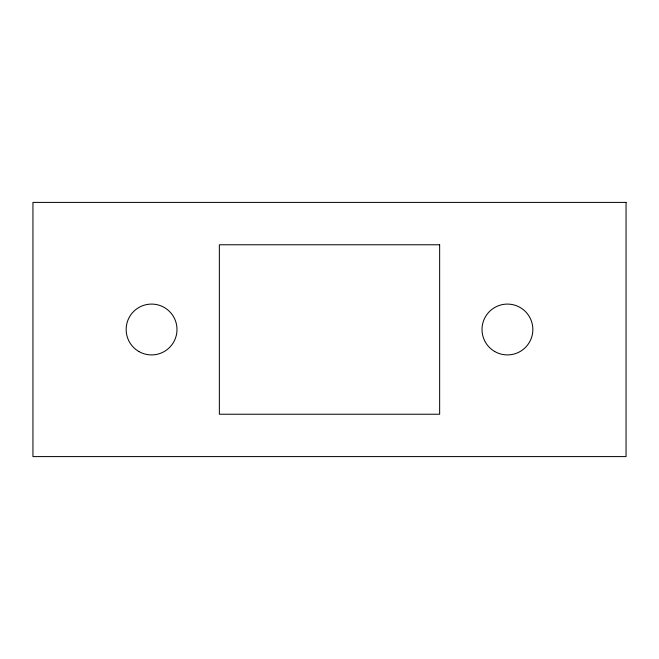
<?xml version="1.0" encoding="UTF-8"?>
<svg xmlns="http://www.w3.org/2000/svg" width="659" height="659" viewBox="0 0 659 659"><rect width="100%" height="100%" fill="white"/><g stroke="black" fill="none" stroke-linecap="round" stroke-linejoin="round"><path stroke-width="0.99" d="M626.05 202.404L32.95 202.404L32.95 456.596L626.05 456.596L626.05 202.404M439.644 244.769L219.356 244.769L219.356 414.231L439.644 414.231L439.644 244.769M138.86 351.511A25.421 25.421 0 0 0 176.991 329.5A25.421 25.421 0 0 0 138.86 307.489A25.421 25.421 0 0 0 138.86 351.511M494.72 351.511A25.421 25.421 0 0 0 532.851 329.5A25.421 25.421 0 0 0 494.72 307.489A25.421 25.421 0 0 0 494.72 351.511"/></g></svg>
